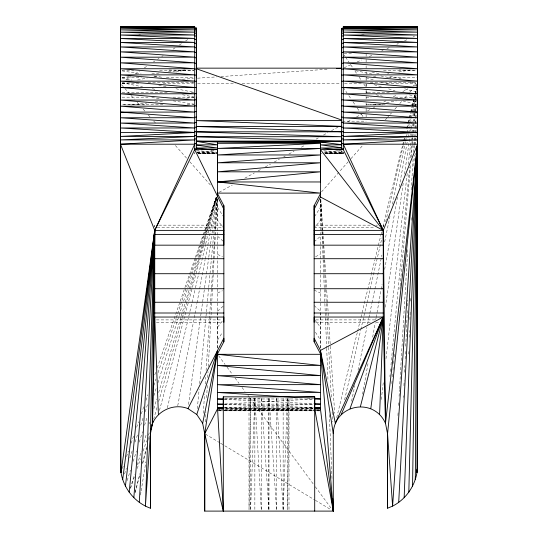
<?xml version="1.0" encoding="UTF-8"?>
<svg xmlns="http://www.w3.org/2000/svg" width="538" height="538" viewBox="0 0 538 538"><rect width="100%" height="100%" fill="white"/><g stroke="black" fill="none" stroke-linecap="round" stroke-linejoin="round"><path stroke-width="0.4" stroke-dasharray="2.69 2.02" d="M154.736 225.153L154.736 226.733L154.736 225.153L158.064 225.153M194.729 153.37L194.729 153.733L194.729 152.288M217.581 347.951L217.581 312.813M217.581 200.035L217.581 220.298L223.384 227.641M320.419 347.951L320.419 312.813M320.419 200.035L320.419 220.298L314.616 227.641M342.699 152.227L341.556 152.227L341.556 149.403M323.681 150.748L343.271 152.288L343.271 153.733L325.315 153.733M366.122 111.205L366.122 108.716L366.122 111.332M366.122 93.128L366.122 90.7M366.122 84.197L366.122 87.459L366.122 84.069M366.122 80.175L366.122 77.674L366.122 80.249M383.264 225.153L383.264 226.733L383.264 225.153L381.597 225.153M408.799 354.044L408.88 351.522M409.344 337.239L409.559 330.514M409.916 319.592L410.212 310.352M410.514 301.112L410.649 296.909M415.235 154.917L415.289 153.236M415.565 144.836L415.672 141.474M415.699 140.633L415.78 138.111M415.941 133.074L416.244 123.834M250.587 509.432L254.797 398.503M283.203 509.432L287.413 398.503M403.426 397.447L403.5 395.766M403.951 385.692L404.179 380.655M404.556 372.262L404.858 365.544M405.161 358.833L405.497 351.274M405.726 346.237L407.353 310.144M407.542 305.947L407.804 300.07M411.388 220.324L411.577 216.128M413.843 165.765L414.334 154.85M414.637 148.138L414.751 145.616M414.791 144.783L414.939 141.42M414.98 140.586L415.094 138.064M415.128 137.224L415.282 133.868M415.316 133.027L415.961 118.757M415.995 117.916L416.224 112.879M205.355 421.953L205.893 411.893M206.653 397.643L207.325 385.067M207.729 377.528L208.038 371.657M208.307 366.627L213.283 273.586M213.324 272.746L215.61 230.002M215.657 229.161L217.224 199.82M397.938 415.558L398.133 412.202M398.53 405.497L398.779 401.301M399.075 396.271L399.472 389.566M399.519 388.725L407.838 247.85M411.254 189.995L413.137 158.132M413.487 152.261L413.883 145.556M413.93 144.715L414.125 141.359M414.179 140.519L414.327 138.004M414.374 137.17L414.576 133.814M414.623 132.973L415.464 118.723M415.518 117.883L416.156 106.981M203.31 413.258L204.561 394.004M205.207 383.957L205.644 377.266M206.081 370.568L210.526 301.932M210.58 301.092L211.394 288.536M211.447 287.702L212.369 273.472M212.429 272.638L215.193 229.948M215.247 229.107L217.204 198.979M391.846 383.54L392.061 381.032M392.417 376.856L392.706 373.513M392.989 370.164L393.278 366.822M393.56 363.48L393.85 360.137M394.139 356.795L394.354 354.286M399.936 289.101L400.151 286.593M400.218 285.759L410.602 164.574M411.247 157.049L412.249 145.347M412.316 144.514L412.895 137.829M412.962 136.988L413.251 133.646M413.319 132.812L413.608 129.47M413.897 126.127L414.468 119.443M414.751 116.1L416.042 101.057M197.325 408.645L199.134 389.431M199.679 383.587L205.96 316.754M206.041 315.92L206.357 312.578M206.431 311.744L207.372 301.717M207.453 300.883L208.63 288.355M208.71 287.514L211.454 258.28M211.535 257.44L213.734 234.05M213.815 233.216L214.124 229.874M214.205 229.04L217.11 198.132M389.895 376.546L390.05 374.878M390.366 371.536L390.682 368.2M390.998 364.858L409.667 166.988M410.534 157.809L412.424 137.768M412.505 136.934L412.821 133.592M412.895 132.758L413.211 129.423M413.527 126.08L414.159 119.402M414.475 116.06L415.894 101.036M415.968 100.203L416.284 96.86M381.321 399.485L383.332 381.98M386.008 358.638L407.226 173.545M408.275 164.372L411.335 137.694M411.429 136.86L411.812 133.525M411.906 132.691L412.29 129.355M412.673 126.02L413.433 119.355M413.816 116.02L415.538 101.009M415.632 100.176L416.21 95.172M188.542 404.455L208.663 258.018M208.778 257.184L210.493 244.703M210.607 243.869L211.979 233.889M212.093 233.055L216.895 198.112M385.383 307.171L403.197 183.283M404.515 174.137L409.774 137.546M409.895 136.719L410.252 134.224M410.729 130.895L410.971 129.234M411.086 128.4L412.404 119.254M412.881 115.932L415.033 100.962M415.154 100.135L415.874 95.145M140.505 494.926L141.043 491.611M141.178 490.784L145.879 461.819M362.605 394.152L368.301 361.933M372.686 337.144L375.168 323.103M375.753 319.794L376.049 318.146M376.196 317.319L381.018 290.056M381.16 289.229L382.041 284.272M384.67 269.397L397.528 196.693M399.283 186.78L406.587 145.468M406.735 144.641L407.172 142.16M408.046 137.203L408.631 133.901M408.779 133.074L409.505 128.945M409.653 128.118L410.386 123.989M410.534 123.162L411.261 119.032M411.409 118.205L412.283 113.249M412.431 112.422L415.497 95.071M415.645 94.244L416.23 90.935M177.742 405.726L194.11 318.375M194.265 317.548L194.884 314.253M195.038 313.432L196.888 303.54M197.042 302.719L205.072 259.867M205.227 259.04L216.653 198.065M351.563 401.227L354.798 385.625M358.039 370.03L366.909 327.333M367.589 324.051L368.779 318.308M368.954 317.481L369.633 314.199M369.808 313.378L371.852 303.526M372.02 302.706L381.913 255.086M384.636 241.952L390.265 214.857M392.484 204.184L405.437 141.79M405.612 140.969L406.291 137.688M406.466 136.867L407.145 133.585M407.313 132.765L407.999 129.476M408.678 126.195L410.212 118.804M410.386 117.983L411.409 113.061M411.577 112.24L412.599 107.311M412.774 106.49L415.161 94.997M415.329 94.177L416.351 89.247M344.616 399.788L360.635 330.319M360.823 329.498L366.849 303.345M367.037 302.531L381.926 237.964M385.699 221.622L403.224 145.616M403.413 144.796L404.166 141.528M404.354 140.714L404.919 138.259M407.179 128.454L408.308 123.552M408.497 122.731L409.445 118.642M409.633 117.829L410.763 112.926M410.951 112.106L412.081 107.203M412.269 106.383L414.906 94.944M415.094 94.13L416.224 89.221M167.392 407.797L195.254 288.624M195.442 287.803L205.556 244.541M205.751 243.727L208.038 233.929M208.233 233.115L208.993 229.847M209.181 229.033L216.626 197.197M336.721 417.582L357.474 331.818M357.669 330.998L367.548 290.157M367.75 289.343L371.106 275.456M371.307 274.636L374.865 259.935M375.06 259.121L380.79 235.429M380.985 234.615L381.778 231.347M382.962 226.444L402.525 145.583M402.727 144.762L403.513 141.494M403.715 140.68L404.307 138.232M406.674 128.427L407.865 123.525M408.06 122.711L409.048 118.629M409.243 117.809L410.433 112.906M410.629 112.092L411.812 107.19M412.014 106.376L414.778 94.937M414.98 94.123L416.358 88.4M135.26 492.048L139.934 473.447M142.57 462.936L146.632 446.755M148.656 438.665L149.268 436.244M135.105 492.848L139.941 474.207M142.671 463.675L146.666 448.275M148.77 440.171L149.396 437.737M159.483 410.44L188.529 301.778M188.751 300.971L200.237 257.991M200.452 257.177L216.498 197.17M153.66 419.263L157.311 406.338M158.676 401.496L182.194 318.301M182.422 317.494L183.337 314.266M183.566 313.459L190.183 290.036M190.412 289.229L202.51 246.424M202.739 245.617L216.437 197.157M130.371 488.235L134.413 474.57M137.264 464.919L141.306 451.248M143.915 442.404L146.531 433.554M149.382 423.904L149.86 422.296M153.895 408.631L156.746 398.981M158.649 392.545L193.821 273.533M194.057 272.726L198.334 258.253M198.569 257.446L202.375 244.582M202.611 243.781L205.462 234.131M205.698 233.324L206.653 230.109M206.888 229.302L216.39 197.137M127.197 480.542L130.472 470.131M133.242 461.328L136.517 450.918M139.281 442.108L142.557 431.705M144.567 425.296L147.338 416.493M153.888 395.672L156.403 387.669M157.916 382.868L183.344 302M183.593 301.199L187.621 288.388M187.876 287.588L204.743 233.949M204.991 233.149L206 229.948M206.249 229.148L216.323 197.123L205.16 230.614M124.54 473.931L126.39 468.349M129.826 457.979L132.469 450.003M135.112 442.021L137.755 434.045M140.667 425.269L143.31 417.293M145.159 411.704L148.064 402.935M153.881 385.383L155.993 379.001M158.111 372.619L176.081 318.368M176.35 317.568L177.406 314.38M177.668 313.58L190.358 275.288M190.62 274.488L203.572 235.402M203.835 234.602L204.891 231.407M130.526 488.296L134.547 476.406M137.23 468.477L140.445 458.968M143.128 451.039L146.618 440.736M148.495 435.188L149.295 432.814M122.388 468.571L123.209 466.19M126.504 456.668L128.421 451.113M131.164 443.171L133.908 435.235M136.652 427.293L138.575 421.738M141.319 413.803L143.787 406.654M145.98 400.306L147.903 394.751M154.762 374.905L156.134 370.931M157.231 367.757L179.995 301.872M180.27 301.078L184.662 288.375M184.938 287.581L195.086 258.213M195.361 257.42L199.746 244.716M200.022 243.922L216.209 197.09M217.581 340.009L222.517 332.255M314.582 216.585L320.419 207.419M217.581 327.131L223.384 319.787M321.529 191.864L348.167 161.797M350.944 158.67L362.599 145.516M385.356 119.833L387.017 117.95M387.575 117.324L389.794 114.823M390.353 114.197L391.462 112.94M394.791 109.187L397.01 106.679M399.788 103.545L402.007 101.043M404.778 97.909L407.555 94.775M409.774 92.274L413.103 88.514M415.323 86.006L416.432 84.755M217.581 311.152L223.862 305.577M314.138 241.851L320.419 236.276M126.06 79.846L130.963 76.638M135.172 73.894L139.376 71.15M144.278 67.949L147.082 66.12M153.384 62.005L154.789 61.09M157.594 59.261L158.992 58.346M161.797 56.51L163.196 55.596M173.007 49.193L175.106 47.821M179.315 45.078L181.414 43.706M185.617 40.962L187.722 39.59M219.053 192.308L232.281 185.059M244.783 178.206L254.339 172.967M258.011 170.95L261.69 168.939M265.368 166.921L270.513 164.103M274.185 162.086L279.336 159.268M283.748 156.847L285.214 156.04M288.893 154.029L294.037 151.205M301.388 147.177L305.066 145.159M316.095 139.113L318.301 137.91M323.446 135.085L327.857 132.671M331.529 130.653L338.146 127.029M347.703 121.79L351.381 119.772M356.526 116.954L361.67 114.13M367.555 110.909L369.761 109.698M373.433 107.681L374.905 106.874M378.584 104.863L380.05 104.056M383.728 102.038L385.934 100.835M393.285 96.8L396.963 94.789M402.841 91.561L407.986 88.743M413.137 85.919L416.076 84.311M217.581 292.995L222.47 290.762M315.53 256.666L320.419 254.434M344.038 67.808L351.697 64.392M357.057 62.005L361.65 59.953M369.303 56.537L372.37 55.172M381.556 51.07L383.09 50.384M386.916 48.676L389.216 47.653M396.869 44.237L398.402 43.551M404.529 40.821L406.822 39.799M412.949 37.061L414.482 36.382M218.394 409.889L220.029 409.505M122.086 83.168L124.534 82.657M137.594 79.96L147.392 77.936M153.915 76.584L157.183 75.912M175.953 72.031L185.751 70.007M373.473 76.457L375.921 76.026M387.347 74.015L388.981 73.726M398.772 72.005L410.198 69.987M373.473 104.93L377.555 104.211M386.533 102.63L396.324 100.909M411.832 98.178L415.914 97.459M122.106 77.546L129.53 76.645M151.817 73.928L159.241 73.02M168.32 71.917L184.823 69.906M131.185 104.917L146.861 103.007M155.112 101.998L164.191 100.895M186.478 98.178L193.902 97.277M197.177 152.093L215.946 150.62M324.501 151.965L341.643 150.62M122.133 83.39L130.505 82.812M182.443 79.234L193.33 78.481M197.52 78.192L216.787 76.867M220.977 76.578L327.36 69.247M224.971 404.025L313.029 399.068M197.991 153.216L216.767 152.328M324.501 153.175L343.271 152.288L343.271 153.733L325.315 153.451M224.971 407.77L313.029 404.193M138.817 34.304L140.485 34.237M361.63 34.304L364.139 34.203M224.971 398.94L260.197 398.113M197.991 153.68L216.767 153.384M325.315 153.66L343.271 153.37L324.501 152.483M217.581 410.084L220.923 410.037M313.029 408.752L224.279 409.99L313.728 408.819M313.029 407.851L224.971 408.719L313.029 408.732M315.402 410.117L218.415 410.824L315.402 410.83L224.272 410.131M316.236 410.111L320.419 410.084L316.236 409.99M344.091 53.753L351.435 53.753M122.126 70.639L133.807 70.639M159.678 70.639L193.895 70.639L168.024 69.94M383.54 70.639L415.887 70.639L399.297 69.947M122.126 77.748L141.333 77.748M166.383 77.748L193.936 77.748M388.517 77.748L417.542 77.748M147.997 82.435L193.895 82.435M370.272 82.435L415.887 82.435M122.133 83.504L138.918 83.504M163.256 83.504L193.472 83.504M197.668 83.504L235.429 83.504M242.147 83.504L340.332 83.504M344.528 83.504L361.314 83.504M386.492 83.504L415.867 83.504M122.126 92.489L167.19 92.489M191.387 92.489L193.895 92.489M389.351 92.489L366.122 92.489L367.757 92.866M122.126 97.176L147.997 97.176M173.028 97.176L193.895 97.176M366.122 97.176L371.099 97.176M395.154 97.176L415.887 97.176M163.014 104.285L122.126 104.285L144.655 104.917M187.217 104.285L193.895 104.285M385.201 104.285L366.122 104.285L382.713 104.91M410.911 104.285L417.542 104.285L402.854 100.915M342.376 121.171L366.122 121.171M342.699 151.165L341.556 151.165L341.556 152.227M197.177 152.288L217.581 152.288M324.501 152.288L343.271 152.288M197.991 153.37L217.581 153.37M320.419 153.37L322.054 153.37M325.315 153.37L343.271 153.37M197.991 153.733L216.767 153.733L197.991 153.424M158.898 225.153L222.201 225.153M315.799 225.153L370.769 225.153M375.766 225.153L377.434 225.153M157.231 227.527L223.862 227.527M314.138 227.527L374.939 227.527M156.403 319.902L222.201 319.902M315.799 319.902L374.939 319.902M156.403 322.275L222.201 322.275M315.799 322.275L370.769 322.275M375.766 322.275L379.936 322.275M224.272 398.974L313.728 398.974M224.272 404.119L313.728 404.119M224.272 407.838L313.728 407.838M224.272 410.084L315.402 410.084M316.236 410.084L320.419 410.084M218.415 410.09L220.923 410.104M224.272 407.979L315.402 409.969M224.272 404.361L313.728 407.596M197.177 152.402L216.767 153.33M224.272 399.31L313.728 403.789M307.043 398.127L313.728 398.55M196.357 150.62L216.767 152.22M122.106 70.902L141.084 73.914M154.292 76.013L162.543 77.324M192.254 82.038L194.729 82.435M151.817 97.465L160.889 98.911M173.27 100.875L193.902 104.15M122.086 78.071L131.884 80.014M158.818 85.36L166.161 86.82M175.953 88.763L193.909 92.328M122.086 82.758L142.489 86.806M152.288 88.75L155.549 89.395M182.483 94.742L193.909 97.008M355.517 70.68L371.839 74.056M380.817 75.912L390.608 77.936M410.198 81.984L415.914 83.168M371.839 71.951L380.817 74.009M389.794 76.066L401.22 78.689M375.921 94.735L382.451 96.235M366.122 77.748L374.159 80.054M381.388 82.126L387.817 83.968M404.69 88.804L415.941 92.025M374.159 84.735L381.388 86.806M388.624 88.884L395.047 90.727M409.512 94.87L415.941 96.712M314.138 290.123L320.419 292.995M217.581 254.434L222.47 256.666M205.442 434.119L219.807 442.767M220.526 443.198L224.117 445.363M224.837 445.794L314.602 499.856M315.322 500.286L331.119 509.802M314.138 305.577L320.419 311.152M217.581 236.276L223.862 241.851M121.568 84.755L124.339 87.889M124.897 88.514L128.777 92.899M131.003 95.401L134.332 99.16M137.103 102.294L139.322 104.802M143.209 109.187L144.877 111.063M148.206 114.823L150.425 117.324M153.754 121.084L155.421 122.967M175.401 145.516L187.056 158.67M189.833 161.797L210.365 184.978M314.616 319.787L320.419 327.131M218.576 355.658L225.059 364.448M227.056 367.151L232.544 374.582M235.032 377.965L239.027 383.372M242.013 387.427L245.005 391.482M247.998 395.538L249.498 397.562M249.995 398.241L313.324 484.065M315.322 486.769L332.276 509.748M344.206 55.132L345.14 56.503M345.604 57.189L348.866 62.005M350.736 64.762L353.069 68.198M354.932 70.949L356.795 73.699M359.128 77.142L360.998 79.893M363.796 84.022L365.658 86.773M343.271 87.459L347.003 92.966M348.866 95.717L351.2 99.153M353.069 101.904L354.932 104.661M357.266 108.098L359.128 110.848M361.462 114.291L363.325 117.042M315.483 332.255L320.419 340.009M217.581 207.419L223.418 216.585M269.114 398.503L276.539 509.432M261.461 398.503L268.886 509.432M320.796 198.979L322.861 230.782M322.914 231.622L325.685 274.306M325.739 275.147L326.66 289.377M326.714 290.211L327.528 302.766M327.581 303.607L330.292 345.457M330.345 346.29L334.69 413.258M276.747 398.503L283.042 509.432M254.958 398.503L261.253 509.432M320.776 199.82L322.437 230.836M322.477 231.676L324.764 274.427M324.811 275.261L328.617 346.512M328.664 347.346L331.347 397.643M332.107 411.893L332.645 421.953M320.688 199.827L321.946 230.876M321.98 231.71L323.708 274.501M323.741 275.342L326.66 347.494M326.694 348.335L328.019 381.052M329.377 414.616L332.02 480.057M366.122 53.753L366.122 56.241M366.122 59.51L366.122 62.058M366.122 65.811L366.122 68.225M366.122 71.836L366.122 74.305M366.122 90.619L366.122 93.215M366.122 96.504L366.122 99.046M366.122 102.711L366.122 106.221M366.122 114.594L366.122 117.149M320.419 199.47L320.419 349.034M288.993 509.419L288.993 398.517L287.494 509.419L287.474 398.517M283.136 398.517L283.136 509.419M276.653 398.517L276.653 509.419M269 398.517L269 509.419M268.301 398.517L268.301 509.419M261.347 398.517L261.347 509.419M254.864 398.517L254.864 509.419M250.526 509.419L250.526 398.517L249.027 509.419L249.007 398.517M217.581 199.47L217.581 349.034M320.419 410.83L316.236 410.83L320.419 410.83"/><path stroke-width="0.81" d="M120.781 309.532L120.458 26.9L194.729 26.9L194.729 132.469L120.458 136.457L194.729 136.457L120.458 139.907L194.729 139.907L120.458 144.197L154.736 230.385L150.452 433.682L150.452 508.208C135.085 502.828 123.579 488.551 121.016 472.546L120.458 112.092L194.729 112.092L120.458 106.174L194.729 106.174L120.458 100.055L194.729 100.055L120.458 93.794L194.729 93.794L120.458 87.459L120.458 106.221M154.736 229.827L154.736 245.167L223.862 245.167L223.862 205.65L217.581 193.741M194.729 87.459L120.458 81.13L194.729 81.13L120.458 74.869L194.729 74.869L120.458 68.743L194.729 68.743L120.458 62.832L194.729 62.832L120.458 57.183L194.729 57.183L120.458 51.863L194.729 51.863L120.458 46.941L194.729 46.941L120.458 42.455L194.729 42.455L120.458 38.467L194.729 38.467L120.458 35.01L194.729 35.01L120.458 32.139L194.729 32.139L120.458 29.866L194.729 29.866L120.458 28.225L194.729 28.225L120.458 27.23L194.729 27.23L120.458 26.9L120.458 465.397L121.016 472.546L154.736 230.385L194.729 144.197L194.729 131.615L196.444 131.615L196.444 143.538L194.729 143.538L194.729 149.577L223.862 209.248M196.444 106.221L196.444 97.176M196.444 77.748L196.444 68.696M196.444 68.568L196.444 28.043L194.729 28.043M320.419 353.681L314.138 341.771L314.138 338.18L320.419 350.446L333.278 433.682L333.278 511.1L204.722 511.1L204.722 433.682L217.581 350.446L223.862 338.18L223.862 341.771L217.581 353.681M294.501 397.333L217.581 392.464L320.419 392.464L217.581 384.643L320.419 384.643L217.581 375.611L320.419 375.611L217.581 365.463L320.419 365.463L217.581 354.307L217.581 350.446L187.97 408.611C173.357 402.74 155.717 411.321 151.44 426.473M221.663 409.115L223.297 408.732L223.297 396.836L314.703 396.836L314.703 511.1M223.862 322.275L223.862 317.043L154.736 317.043L152.516 423.298L150.452 433.682L145.408 506.117L154.736 230.385L194.729 149.577L217.581 149.577L211.051 149.84M314.138 322.275L314.138 317.043L383.264 317.043L385.484 423.298L387.548 433.682L392.592 506.117L387.548 508.208L387.548 433.682L417.542 144.197L417.542 112.092L343.271 106.174L417.542 106.174L343.271 100.055L417.542 100.055L343.271 93.794L417.542 93.794L343.271 87.459M320.419 193.741L314.138 205.65L314.138 245.167L383.264 245.167L383.264 229.827M332.766 498.518L333.278 511.1L314.703 408.732L314.703 396.836L294.582 397.306M333.278 433.682C334.037 404.482 373.607 396.614 385.484 423.298L383.264 230.385L343.271 149.577L343.271 143.538L341.556 143.538L341.556 131.615L343.271 131.615L343.271 144.197L417.542 144.197L383.264 230.385L383.264 317.043L320.419 350.446L320.419 354.307L217.581 354.307M341.643 141.144L320.419 142.005L320.419 181.965L217.581 181.965L217.581 142.005L196.357 141.144M341.556 68.568L341.556 28.373L343.271 28.373M417.542 106.221L417.542 87.459L343.271 81.13L417.542 81.13L343.271 74.869L417.542 74.869L343.271 68.743L417.542 68.743L343.271 62.832L417.542 62.832L343.271 57.183L417.542 57.183L343.271 51.863L417.542 51.863L343.271 46.941L417.542 46.941L343.271 42.455L417.542 42.455L343.271 38.467L417.542 38.467L343.271 35.01L417.542 35.01L343.271 32.139L417.542 32.139L343.271 29.866L417.542 29.866L343.271 28.225L343.271 26.9L417.542 26.9L417.542 465.397C417.575 482.25 407.622 498.491 392.592 506.117L417.542 144.197L416.984 472.546L416.99 469.183M417.219 309.532L417.542 26.9L357.461 27.169M415.316 477.838L415.309 479.519L417.542 144.197L385.484 423.298M417.219 141.393L417.542 83.504L417.152 85.138M150.889 429.768L152.516 423.298L154.736 230.385L223.862 230.385M417.226 109.503L417.542 83.504L417.165 85.138L417.542 83.504L417.226 98.609M412.565 486.144L417.542 144.197L398.705 502.371M408.819 492.257L417.542 144.197L404.159 497.711M417.219 93.585L417.542 83.504L417.253 85.152M379.599 414.495L383.264 317.043L335.342 423.298L320.419 350.446L320.419 409.331M417.206 91.056L417.542 83.504L417.185 85.999M139.295 502.371L154.736 230.385L122.691 479.519M417.199 89.375L417.542 83.504L417.259 86.006M133.841 497.711L154.736 230.385L154.736 317.043L158.401 414.495M417.185 87.681L417.542 83.504L417.232 86.84M129.181 492.257L154.736 230.385L125.435 486.144M370.796 408.611L383.264 317.043L341.22 414.495M223.297 396.836L223.297 511.1L204.722 433.682L202.658 423.298L217.581 350.446L217.581 409.331M360.413 406.546L383.264 317.043L350.03 408.611M152.516 423.298L152.974 421.684M202.658 423.298L196.78 414.495L217.581 350.446M314.138 209.248L320.419 196.982L320.419 142.005L196.404 141.09L341.596 141.077L196.404 136.76M223.297 408.732L217.581 408.732L204.722 433.682L204.722 511.1M336.573 68.615L341.596 68.265M417.542 112.092L343.271 112.092L417.542 117.741L343.271 117.741L417.542 123.061L343.271 123.061L417.542 127.983L343.271 127.983L417.542 132.469L343.271 136.457L417.542 136.457L343.271 139.907L417.542 139.907L343.271 144.197L383.264 230.385L314.138 230.385M336.741 149.84L343.271 149.577L320.419 149.577L383.264 230.385L320.419 196.982M314.569 408.806L320.419 408.732L333.278 511.1L320.419 350.446M341.643 144.655L320.419 142.005L217.581 143.303L320.419 143.303L217.581 148.448L320.419 148.448L217.581 154.964L320.419 154.964L217.581 162.785L320.419 162.785L217.581 171.817L320.419 171.817L217.581 181.965L320.419 193.115L217.581 193.115M134.641 27.169L194.729 26.9L194.729 28.373L196.444 28.373M343.271 28.225L417.542 28.225L343.271 27.23L417.542 27.23L343.271 26.9L343.271 132.469L417.542 132.469M194.729 29.341L196.444 29.341M341.556 29.341L343.271 29.341M194.729 30.955L196.444 30.955M341.556 30.955L343.271 30.955M194.729 33.181L196.444 33.181M341.556 33.181L343.271 33.181M194.729 36.006L196.444 36.006M341.556 36.006L343.271 36.006M194.729 39.395L196.444 39.395M341.556 39.395L343.271 39.395M194.729 43.302L196.444 43.302M341.556 43.302L343.271 43.302M194.729 47.7L196.444 47.7M341.556 47.7L343.271 47.7M194.729 52.536L196.444 52.536M341.556 52.536L343.271 52.536M194.729 57.754L196.444 57.754M341.556 57.754L343.271 57.754M194.729 63.296L196.444 63.296M341.556 63.296L343.271 63.296M196.404 68.151L341.596 68.151M194.729 69.099L196.444 69.099M341.556 69.099L343.271 69.099M194.729 75.105L196.444 75.105M341.556 75.105L343.271 75.105M194.729 81.251L196.444 81.251M341.556 81.251L343.271 81.251M120.458 87.459L196.444 87.459M341.556 87.459L417.542 87.459M194.729 93.673L196.444 93.673M341.556 93.673L343.271 93.673M194.729 99.812L196.444 99.812M341.556 99.812L343.271 99.812M194.729 105.825L196.444 105.825M341.556 105.825L343.271 105.825M194.729 111.628L196.444 111.628M341.556 111.628L343.271 111.628M194.729 117.17L196.444 117.17M341.556 117.17L343.271 117.17M341.596 120.599L196.404 120.599L341.596 126.349M194.729 122.388L196.444 122.388M341.556 122.388L343.271 122.388M196.404 126.417L341.596 126.417M194.729 127.217L196.444 127.217M341.556 127.217L343.271 127.217M196.404 131.81L341.596 131.81M120.458 132.469L194.729 132.469L120.458 127.983L194.729 127.983L120.458 123.061L194.729 123.061L120.458 117.741L194.729 117.741L120.458 112.092M194.729 135.529L196.444 135.529M341.556 135.529L343.271 135.529M196.404 136.713L341.596 136.713L196.404 131.864M194.729 138.932L196.444 138.932M341.556 138.932L343.271 138.932M320.419 142.005L217.581 142.005L217.581 196.982M120.458 144.197L194.729 144.197M196.357 144.857L217.581 144.857L196.357 141.346M341.643 144.857L320.419 144.857L341.643 147.782M196.357 148.004L217.581 148.004L196.357 145.078M341.643 148.004L320.419 148.004L337.561 149.867M194.729 148.797L196.444 148.797M341.556 148.797L343.271 148.797M194.729 149.403L196.444 149.403L196.444 28.043M343.271 149.403L341.556 149.403L341.556 28.373M154.736 234.427L223.862 234.427M314.138 234.427L383.264 234.427M154.736 258.704L223.862 258.704M314.138 258.704L383.264 258.704M154.736 273.714L223.862 273.714M314.138 273.714L383.264 273.714M154.736 288.718L223.862 288.718M314.138 288.718L383.264 288.718M154.736 302.255L223.862 302.255M314.138 302.255L383.264 302.255M154.736 313.002L223.862 313.002M314.138 313.002L383.264 313.002M223.431 398.974L217.581 398.974L223.431 399.27M314.569 398.974L320.419 398.974L314.569 398.604M223.431 404.119L217.581 404.119L223.431 404.334M314.569 404.119L320.419 404.119L314.569 403.83M223.431 407.838L217.581 407.838L223.431 407.965M314.569 407.838L320.419 407.838L314.569 407.622M314.703 408.732L320.419 408.732M196.404 126.477L341.596 131.749M196.357 148.185L211.864 149.867M196.309 68.709L341.691 120.041M187.97 408.611L196.78 414.495M332.726 504.429L333.278 511.1M217.581 408.732L223.297 511.1M121.01 469.183L121.016 472.546M387.548 433.682L387.548 508.208M314.138 205.65L314.138 341.771M223.862 205.65L223.862 341.771M150.452 433.682L150.452 508.208"/></g></svg>
